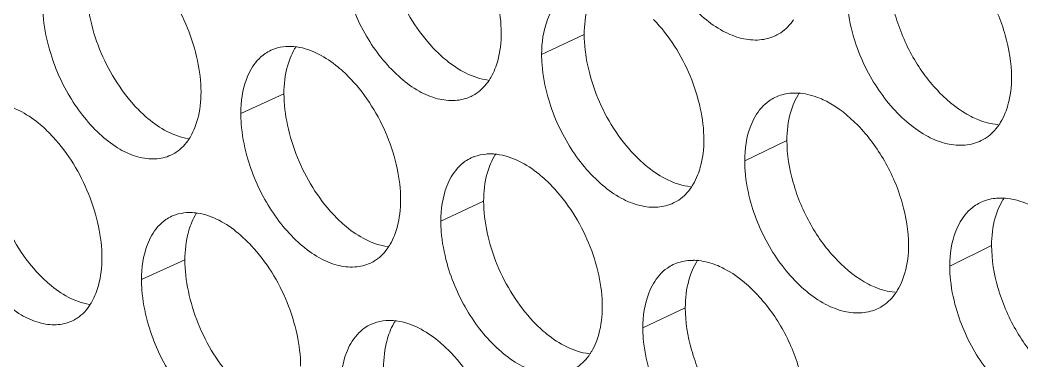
# Model space of a CAD drawing. Header units: millimetres. Extents: x 1177 to 4147, y 93 to 2194.
# Drawn here: x 2562.51 to 2580.43, y 888.41 to 894.5 of the extents above; entities that cross this region are included whole.
import ezdxf

# ---------------------------------------------------------------- set-up
doc = ezdxf.new("R2010")
doc.units = ezdxf.units.MM
doc.header["$LTSCALE"] = 0.1
doc.layers.get('0').update_dxf_attribs({"lineweight": 13})
doc.layers.add('标注', color=251, linetype='Continuous', lineweight=9)

# ---------------------------------------------------------------- blocks, each defined once
blk = doc.blocks.new('02')
at = {"layer": '标注'}
for p, q in [((4444.276, 868.764), (4443.187, 868.249)), ((4436.603, 867.249), (4435.5, 866.741)), ((4449.455, 866.055), (4448.376, 865.535)), ((4441.706, 864.503), (4440.612, 863.99)), ((4454.685, 863.371), (4453.616, 862.845)), ((4434.072, 863.005), (4432.963, 862.5)), ((4446.859, 861.782), (4445.775, 861.264))]:
    blk.add_line(p, q, dxfattribs=at)
for centre, radius, start, end in [((4436.739, 867.073), 1.384, 82.0095, 89.1943), ((4436.704, 867.418), 1.034, 109.1713, 114.7632), ((4449.664, 865.835), 1.43, 84.4925, 89.9118), ((4441.831, 864.655), 1.051, 110.5478, 115.181), ((4441.87, 864.31), 1.402, 83.021, 89.4851), ((4454.923, 863.132), 1.449, 85.444, 90.1903), ((4434.159, 863.183), 1.026, 108.4653, 114.5554), ((4447.053, 861.571), 1.421, 84.008, 89.7708), ((4439.261, 860.409), 1.043, 109.8653, 114.9718), ((4439.298, 860.063), 1.393, 82.5184, 89.3404)]:
    blk.add_arc(centre, radius, start, end, dxfattribs=at)
for points, knots in [([(4442.155, 868.795), (4442.155, 869.064), (4442.085, 869.622), (4441.745, 870.701), (4441.276, 871.453), (4440.884, 871.868)], [0, 0, 0, 0, 0.238218, 0.493853, 1, 1, 1, 1]), ([(4439.148, 871.498), (4439.148, 871.229), (4439.218, 870.67), (4439.554, 869.59), (4440.02, 868.838), (4440.411, 868.422)], [0, 0, 0, 0, 0.238432, 0.494215, 1, 1, 1, 1]), ([(4445.935, 871.436), (4446.06, 870.994), (4446.427, 870.162), (4447.134, 869.309), (4447.792, 868.841), (4448.277, 868.644), (4448.748, 868.596), (4449.042, 868.671), (4449.169, 868.732)], [0, 0, 0, 0, 0.295542, 0.576027, 0.700439, 0.810823, 0.909172, 1, 1, 1, 1]), ([(4445.935, 871.436), (4446.06, 870.994), (4446.427, 870.162), (4447.134, 869.309), (4447.792, 868.841), (4448.277, 868.644), (4448.748, 868.596), (4449.042, 868.671), (4449.169, 868.732)], [0, 0, 0, 0, 0.295542, 0.576027, 0.700439, 0.810823, 0.909172, 1, 1, 1, 1]), ([(4455.197, 867.668), (4455.197, 868.031), (4455.069, 868.782), (4454.624, 869.832), (4453.958, 870.725), (4453.389, 871.183), (4453.089, 871.336)], [0, 0, 0, 0, 0.247276, 0.512232, 0.770569, 1, 1, 1, 1]), ([(4455.197, 867.668), (4455.197, 868.031), (4455.069, 868.782), (4454.624, 869.832), (4453.958, 870.725), (4453.389, 871.183), (4453.089, 871.336)], [0, 0, 0, 0, 0.247276, 0.512232, 0.770569, 1, 1, 1, 1]), ([(4434.484, 867.294), (4434.484, 867.563), (4434.414, 868.121), (4434.08, 869.202), (4433.619, 869.957), (4433.231, 870.375)], [0, 0, 0, 0, 0.238425, 0.494301, 1, 1, 1, 1]), ([(4452.064, 870.335), (4452.064, 869.972), (4452.191, 869.22), (4452.632, 868.169), (4453.293, 867.275), (4453.861, 866.817), (4454.16, 866.665)], [0, 0, 0, 0, 0.24758, 0.512681, 0.770856, 1, 1, 1, 1]), ([(4452.064, 870.335), (4452.064, 869.972), (4452.191, 869.22), (4452.632, 868.169), (4453.293, 867.275), (4453.861, 866.817), (4454.16, 866.665)], [0, 0, 0, 0, 0.24758, 0.512681, 0.770856, 1, 1, 1, 1]), ([(4431.553, 870.018), (4431.553, 869.749), (4431.622, 869.19), (4431.952, 868.109), (4432.41, 867.352), (4432.797, 866.933)], [0, 0, 0, 0, 0.238639, 0.494661, 1, 1, 1, 1]), ([(4438.207, 869.909), (4438.329, 869.467), (4438.688, 868.637), (4439.382, 867.78), (4440.027, 867.306), (4440.504, 867.104), (4440.967, 867.049), (4441.257, 867.118), (4441.383, 867.177)], [0, 0, 0, 0, 0.29692, 0.578074, 0.702428, 0.812421, 0.910064, 1, 1, 1, 1]), ([(4450.989, 869.812), (4450.989, 869.725), (4451.005, 869.361), (4451.075, 869.001), (4451.151, 868.735)], [0, 0, 0, 0, 0.238471, 1, 1, 1, 1]), ([(4450.989, 869.812), (4450.989, 869.725), (4451.005, 869.361), (4451.075, 869.001), (4451.151, 868.735)], [0, 0, 0, 0, 0.238471, 1, 1, 1, 1]), ([(4430.44, 869.515), (4430.44, 869.428), (4430.455, 869.064), (4430.522, 868.703), (4430.595, 868.436)], [0, 0, 0, 0, 0.238227, 1, 1, 1, 1]), ([(4444.435, 869.675), (4444.409, 869.608), (4444.311, 869.314), (4444.276, 869.002), (4444.276, 868.764)], [0, 0, 0, 0, 0.232089, 1, 1, 1, 1]), ([(4443.454, 869.381), (4443.41, 869.305), (4443.243, 868.95), (4443.187, 868.551), (4443.187, 868.249)], [0, 0, 0, 0, 0.226658, 1, 1, 1, 1]), ([(4447.334, 866.075), (4447.334, 866.344), (4447.263, 866.902), (4446.92, 867.981), (4446.446, 868.73), (4446.05, 869.142)], [0, 0, 0, 0, 0.238081, 0.493556, 1, 1, 1, 1]), ([(4449.169, 868.732), (4449.213, 868.754), (4449.39, 868.855), (4449.535, 869.008), (4449.621, 869.135)], [0, 0, 0, 0, 0.2437, 1, 1, 1, 1]), ([(4449.169, 868.732), (4449.213, 868.754), (4449.39, 868.855), (4449.535, 869.008), (4449.621, 869.135)], [0, 0, 0, 0, 0.2437, 1, 1, 1, 1]), ([(4441.996, 867.885), (4442.023, 867.952), (4442.12, 868.245), (4442.155, 868.557), (4442.155, 868.795)], [0, 0, 0, 0, 0.232027, 1, 1, 1, 1]), ([(4444.276, 868.764), (4444.276, 868.496), (4444.347, 867.937), (4444.686, 866.858), (4445.157, 866.108), (4445.552, 865.695)], [0, 0, 0, 0, 0.238296, 0.493918, 1, 1, 1, 1]), ([(4451.151, 868.735), (4451.278, 868.292), (4451.649, 867.459), (4452.367, 866.609), (4453.032, 866.145), (4453.524, 865.952), (4454, 865.909), (4454.295, 865.987), (4454.423, 866.05)], [0, 0, 0, 0, 0.294634, 0.574682, 0.699134, 0.809777, 0.908589, 1, 1, 1, 1]), ([(4451.151, 868.735), (4451.278, 868.292), (4451.649, 867.459), (4452.367, 866.609), (4453.032, 866.145), (4453.524, 865.952), (4454, 865.909), (4454.295, 865.987), (4454.423, 866.05)], [0, 0, 0, 0, 0.294634, 0.574682, 0.699134, 0.809777, 0.908589, 1, 1, 1, 1]), ([(4430.595, 868.436), (4430.715, 867.995), (4431.066, 867.166), (4431.746, 866.306), (4432.379, 865.825), (4432.847, 865.617), (4433.303, 865.556), (4433.588, 865.62), (4433.712, 865.677)], [0, 0, 0, 0, 0.298318, 0.580156, 0.704454, 0.814053, 0.910977, 1, 1, 1, 1]), ([(4436.758, 868.456), (4436.724, 868.457), (4436.59, 868.453), (4436.457, 868.427), (4436.364, 868.395)], [0, 0, 0, 0, 0.257182, 1, 1, 1, 1]), ([(4436.907, 868.447), (4436.893, 868.425), (4436.837, 868.333), (4436.79, 868.234), (4436.76, 868.158)], [0, 0, 0, 0, 0.24222, 1, 1, 1, 1]), ([(4438.32, 867.614), (4438.214, 867.727), (4437.822, 868.101), (4437.316, 868.389), (4436.931, 868.443)], [0, 0, 0, 0, 0.284921, 1, 1, 1, 1]), ([(4436.27, 868.357), (4436.219, 868.333), (4436.013, 868.217), (4435.853, 868.028), (4435.764, 867.873)], [0, 0, 0, 0, 0.240997, 1, 1, 1, 1]), ([(4440.411, 868.422), (4440.518, 868.308), (4440.914, 867.932), (4441.429, 867.645), (4441.819, 867.597)], [0, 0, 0, 0, 0.284983, 1, 1, 1, 1]), ([(4443.187, 868.249), (4443.187, 868.162), (4443.202, 867.798), (4443.271, 867.438), (4443.346, 867.171)], [0, 0, 0, 0, 0.238377, 1, 1, 1, 1]), ([(4436.76, 868.158), (4436.734, 868.091), (4436.638, 867.798), (4436.603, 867.486), (4436.603, 867.249)], [0, 0, 0, 0, 0.231643, 1, 1, 1, 1]), ([(4435.764, 867.873), (4435.72, 867.796), (4435.555, 867.441), (4435.5, 867.043), (4435.5, 866.741)], [0, 0, 0, 0, 0.225927, 1, 1, 1, 1]), ([(4441.844, 867.589), (4441.858, 867.612), (4441.917, 867.706), (4441.965, 867.807), (4441.996, 867.885)], [0, 0, 0, 0, 0.242305, 1, 1, 1, 1]), ([(4455.034, 866.757), (4455.062, 866.823), (4455.161, 867.117), (4455.197, 867.43), (4455.197, 867.668)], [0, 0, 0, 0, 0.232772, 1, 1, 1, 1]), ([(4455.034, 866.757), (4455.062, 866.823), (4455.161, 867.117), (4455.197, 867.43), (4455.197, 867.668)], [0, 0, 0, 0, 0.232772, 1, 1, 1, 1]), ([(4439.585, 864.538), (4439.585, 864.807), (4439.515, 865.366), (4439.177, 866.445), (4438.711, 867.198), (4438.32, 867.614)], [0, 0, 0, 0, 0.238287, 0.494002, 1, 1, 1, 1]), ([(4441.383, 867.177), (4441.428, 867.199), (4441.61, 867.301), (4441.757, 867.458), (4441.844, 867.589)], [0, 0, 0, 0, 0.243002, 1, 1, 1, 1]), ([(4434.327, 866.385), (4434.353, 866.452), (4434.449, 866.745), (4434.484, 867.057), (4434.484, 867.294)], [0, 0, 0, 0, 0.23158, 1, 1, 1, 1]), ([(4436.603, 867.249), (4436.603, 866.979), (4436.673, 866.421), (4437.007, 865.341), (4437.47, 864.587), (4437.86, 864.17)], [0, 0, 0, 0, 0.238501, 0.494363, 1, 1, 1, 1]), ([(4443.346, 867.171), (4443.47, 866.729), (4443.834, 865.898), (4444.537, 865.044), (4445.19, 864.573), (4445.673, 864.375), (4446.142, 864.324), (4446.434, 864.397), (4446.561, 864.458)], [0, 0, 0, 0, 0.295999, 0.576706, 0.701098, 0.811352, 0.909467, 1, 1, 1, 1]), ([(4449.148, 867.152), (4449.097, 867.127), (4448.894, 867.008), (4448.735, 866.821), (4448.645, 866.667)], [0, 0, 0, 0, 0.241979, 1, 1, 1, 1]), ([(4449.666, 867.265), (4449.62, 867.265), (4449.443, 867.256), (4449.267, 867.209), (4449.148, 867.152)], [0, 0, 0, 0, 0.258394, 1, 1, 1, 1]), ([(4449.775, 867.27), (4449.76, 867.247), (4449.699, 867.15), (4449.648, 867.047), (4449.616, 866.966)], [0, 0, 0, 0, 0.242417, 1, 1, 1, 1]), ([(4450.466, 867.054), (4450.411, 867.082), (4450.2, 867.18), (4449.971, 867.242), (4449.801, 867.258)], [0, 0, 0, 0, 0.266613, 1, 1, 1, 1]), ([(4430.706, 866.14), (4430.604, 866.252), (4430.226, 866.621), (4429.739, 866.912), (4429.364, 866.974)], [0, 0, 0, 0, 0.285061, 1, 1, 1, 1]), ([(4432.797, 866.933), (4432.9, 866.821), (4433.283, 866.448), (4433.779, 866.158), (4434.158, 866.101)], [0, 0, 0, 0, 0.285159, 1, 1, 1, 1]), ([(4449.616, 866.966), (4449.589, 866.9), (4449.491, 866.606), (4449.455, 866.293), (4449.455, 866.055)], [0, 0, 0, 0, 0.232387, 1, 1, 1, 1]), ([(4452.564, 863.381), (4452.564, 863.744), (4452.436, 864.496), (4451.993, 865.547), (4451.331, 866.441), (4450.765, 866.9), (4450.466, 867.054)], [0, 0, 0, 0, 0.24746, 0.512581, 0.770891, 1, 1, 1, 1]), ([(4435.5, 866.741), (4435.5, 866.654), (4435.515, 866.29), (4435.583, 865.929), (4435.657, 865.662)], [0, 0, 0, 0, 0.238286, 1, 1, 1, 1]), ([(4448.645, 866.667), (4448.6, 866.59), (4448.432, 866.236), (4448.376, 865.836), (4448.376, 865.535)], [0, 0, 0, 0, 0.227147, 1, 1, 1, 1]), ([(4454.16, 866.665), (4454.217, 866.636), (4454.433, 866.537), (4454.669, 866.476), (4454.843, 866.462)], [0, 0, 0, 0, 0.266627, 1, 1, 1, 1]), ([(4454.16, 866.665), (4454.217, 866.636), (4454.433, 866.537), (4454.669, 866.476), (4454.843, 866.462)], [0, 0, 0, 0, 0.266627, 1, 1, 1, 1]), ([(4454.87, 866.447), (4454.886, 866.47), (4454.949, 866.569), (4455.001, 866.674), (4455.034, 866.757)], [0, 0, 0, 0, 0.242531, 1, 1, 1, 1]), ([(4454.87, 866.447), (4454.886, 866.47), (4454.949, 866.569), (4455.001, 866.674), (4455.034, 866.757)], [0, 0, 0, 0, 0.242531, 1, 1, 1, 1]), ([(4434.182, 866.098), (4434.196, 866.12), (4434.251, 866.212), (4434.297, 866.31), (4434.327, 866.385)], [0, 0, 0, 0, 0.242205, 1, 1, 1, 1]), ([(4454.423, 866.05), (4454.467, 866.071), (4454.641, 866.172), (4454.784, 866.322), (4454.87, 866.447)], [0, 0, 0, 0, 0.244132, 1, 1, 1, 1]), ([(4454.423, 866.05), (4454.467, 866.071), (4454.641, 866.172), (4454.784, 866.322), (4454.87, 866.447)], [0, 0, 0, 0, 0.244132, 1, 1, 1, 1]), ([(4431.952, 863.055), (4431.952, 863.324), (4431.883, 863.883), (4431.551, 864.964), (4431.092, 865.72), (4430.706, 866.14)], [0, 0, 0, 0, 0.238495, 0.494451, 1, 1, 1, 1]), ([(4433.712, 865.677), (4433.759, 865.698), (4433.945, 865.801), (4434.095, 865.963), (4434.182, 866.098)], [0, 0, 0, 0, 0.242239, 1, 1, 1, 1]), ([(4447.173, 865.165), (4447.2, 865.232), (4447.299, 865.526), (4447.334, 865.838), (4447.334, 866.075)], [0, 0, 0, 0, 0.232325, 1, 1, 1, 1]), ([(4449.455, 866.055), (4449.455, 865.692), (4449.582, 864.94), (4450.02, 863.889), (4450.678, 862.994), (4451.243, 862.534), (4451.541, 862.38)], [0, 0, 0, 0, 0.247764, 0.513029, 0.771178, 1, 1, 1, 1]), ([(4429.047, 865.786), (4429.047, 865.517), (4429.116, 864.958), (4429.444, 863.877), (4429.9, 863.119), (4430.284, 862.699)], [0, 0, 0, 0, 0.238709, 0.494811, 1, 1, 1, 1]), ([(4435.657, 865.662), (4435.778, 865.22), (4436.135, 864.391), (4436.823, 863.533), (4437.464, 863.057), (4437.939, 862.852), (4438.399, 862.795), (4438.688, 862.863), (4438.813, 862.921)], [0, 0, 0, 0, 0.297384, 0.578764, 0.7031, 0.812961, 0.910366, 1, 1, 1, 1]), ([(4441.883, 865.712), (4441.846, 865.712), (4441.703, 865.707), (4441.561, 865.677), (4441.462, 865.64)], [0, 0, 0, 0, 0.257421, 1, 1, 1, 1]), ([(4442.016, 865.708), (4442.001, 865.686), (4441.943, 865.592), (4441.895, 865.491), (4441.864, 865.413)], [0, 0, 0, 0, 0.24229, 1, 1, 1, 1]), ([(4443.46, 864.877), (4443.352, 864.991), (4442.951, 865.367), (4442.433, 865.654), (4442.04, 865.701)], [0, 0, 0, 0, 0.2848, 1, 1, 1, 1]), ([(4445.552, 865.695), (4445.662, 865.58), (4446.067, 865.201), (4446.594, 864.916), (4446.991, 864.874)], [0, 0, 0, 0, 0.28484, 1, 1, 1, 1]), ([(4441.383, 865.607), (4441.332, 865.583), (4441.127, 865.465), (4440.967, 865.277), (4440.878, 865.122)], [0, 0, 0, 0, 0.241405, 1, 1, 1, 1]), ([(4441.864, 865.413), (4441.838, 865.346), (4441.74, 865.053), (4441.706, 864.74), (4441.706, 864.503)], [0, 0, 0, 0, 0.231941, 1, 1, 1, 1]), ([(4448.376, 865.535), (4448.376, 865.448), (4448.391, 865.084), (4448.461, 864.724), (4448.537, 864.458)], [0, 0, 0, 0, 0.238439, 1, 1, 1, 1]), ([(4440.878, 865.122), (4440.833, 865.046), (4440.667, 864.691), (4440.612, 864.292), (4440.612, 863.99)], [0, 0, 0, 0, 0.226413, 1, 1, 1, 1]), ([(4447.016, 864.864), (4447.031, 864.887), (4447.092, 864.983), (4447.141, 865.086), (4447.173, 865.165)], [0, 0, 0, 0, 0.242387, 1, 1, 1, 1]), ([(4444.738, 861.807), (4444.738, 862.076), (4444.667, 862.634), (4444.326, 863.713), (4443.855, 864.463), (4443.46, 864.877)], [0, 0, 0, 0, 0.23815, 0.493704, 1, 1, 1, 1]), ([(4446.561, 864.458), (4446.606, 864.479), (4446.784, 864.581), (4446.93, 864.735), (4447.016, 864.864)], [0, 0, 0, 0, 0.243475, 1, 1, 1, 1]), ([(4455.011, 864.592), (4454.995, 864.568), (4454.932, 864.47), (4454.881, 864.364), (4454.848, 864.282)], [0, 0, 0, 0, 0.242516, 1, 1, 1, 1]), ([(4439.427, 863.629), (4439.453, 863.696), (4439.55, 863.989), (4439.585, 864.301), (4439.585, 864.538)], [0, 0, 0, 0, 0.231878, 1, 1, 1, 1]), ([(4441.706, 864.503), (4441.706, 864.234), (4441.776, 863.676), (4442.114, 862.596), (4442.582, 861.845), (4442.975, 861.43)], [0, 0, 0, 0, 0.238364, 0.494066, 1, 1, 1, 1]), ([(4448.537, 864.458), (4448.662, 864.015), (4449.032, 863.182), (4449.744, 862.331), (4450.405, 861.865), (4450.894, 861.67), (4451.368, 861.624), (4451.662, 861.701), (4451.79, 861.763)], [0, 0, 0, 0, 0.295087, 0.575352, 0.699785, 0.810298, 0.90888, 1, 1, 1, 1]), ([(4454.388, 864.462), (4454.337, 864.437), (4454.135, 864.317), (4453.976, 864.13), (4453.886, 863.977)], [0, 0, 0, 0, 0.242339, 1, 1, 1, 1]), ([(4454.918, 864.581), (4454.871, 864.581), (4454.69, 864.572), (4454.509, 864.522), (4454.388, 864.462)], [0, 0, 0, 0, 0.258411, 1, 1, 1, 1]), ([(4455.726, 864.374), (4455.669, 864.403), (4455.45, 864.502), (4455.213, 864.563), (4455.038, 864.577)], [0, 0, 0, 0, 0.266684, 1, 1, 1, 1]), ([(4428.084, 864.206), (4428.203, 863.766), (4428.552, 862.937), (4429.226, 862.076), (4429.855, 861.594), (4430.321, 861.384), (4430.774, 861.32), (4431.058, 861.383), (4431.182, 861.439)], [0, 0, 0, 0, 0.298788, 0.580857, 0.705138, 0.814605, 0.911286, 1, 1, 1, 1]), ([(4433.733, 864.116), (4433.681, 864.092), (4433.475, 863.976), (4433.315, 863.787), (4433.226, 863.632)], [0, 0, 0, 0, 0.240785, 1, 1, 1, 1]), ([(4434.215, 864.212), (4434.182, 864.213), (4434.053, 864.21), (4433.925, 864.186), (4433.835, 864.156)], [0, 0, 0, 0, 0.257054, 1, 1, 1, 1]), ([(4434.372, 864.2), (4434.358, 864.179), (4434.303, 864.087), (4434.257, 863.99), (4434.228, 863.914)], [0, 0, 0, 0, 0.242189, 1, 1, 1, 1]), ([(4435.769, 863.367), (4435.664, 863.479), (4435.277, 863.852), (4434.778, 864.141), (4434.396, 864.197)], [0, 0, 0, 0, 0.284973, 1, 1, 1, 1]), ([(4437.86, 864.17), (4437.966, 864.056), (4438.358, 863.681), (4438.866, 863.393), (4439.253, 863.342)], [0, 0, 0, 0, 0.285047, 1, 1, 1, 1]), ([(4454.848, 864.282), (4454.821, 864.216), (4454.721, 863.922), (4454.685, 863.608), (4454.685, 863.371)], [0, 0, 0, 0, 0.232686, 1, 1, 1, 1]), ([(4434.228, 863.914), (4434.202, 863.848), (4434.106, 863.554), (4434.072, 863.242), (4434.072, 863.005)], [0, 0, 0, 0, 0.231495, 1, 1, 1, 1]), ([(4440.612, 863.99), (4440.612, 863.903), (4440.627, 863.54), (4440.696, 863.179), (4440.77, 862.912)], [0, 0, 0, 0, 0.238347, 1, 1, 1, 1]), ([(4453.886, 863.977), (4453.841, 863.9), (4453.673, 863.546), (4453.616, 863.146), (4453.616, 862.845)], [0, 0, 0, 0, 0.227639, 1, 1, 1, 1]), ([(4433.226, 863.632), (4433.182, 863.556), (4433.018, 863.2), (4432.963, 862.802), (4432.963, 862.5)], [0, 0, 0, 0, 0.225686, 1, 1, 1, 1]), ([(4439.277, 863.336), (4439.291, 863.359), (4439.349, 863.452), (4439.396, 863.552), (4439.427, 863.629)], [0, 0, 0, 0, 0.242268, 1, 1, 1, 1]), ([(4437.028, 860.288), (4437.028, 860.557), (4436.958, 861.116), (4436.622, 862.196), (4436.159, 862.949), (4435.769, 863.367)], [0, 0, 0, 0, 0.238356, 0.494151, 1, 1, 1, 1]), ([(4438.813, 862.921), (4438.859, 862.943), (4439.042, 863.045), (4439.19, 863.204), (4439.277, 863.336)], [0, 0, 0, 0, 0.242755, 1, 1, 1, 1]), ([(4452.401, 862.47), (4452.428, 862.537), (4452.528, 862.83), (4452.564, 863.143), (4452.564, 863.381)], [0, 0, 0, 0, 0.232623, 1, 1, 1, 1]), ([(4454.685, 863.371), (4454.685, 863.008), (4454.813, 862.256), (4455.256, 861.206), (4455.921, 860.314), (4456.491, 859.857), (4456.791, 859.706)], [0, 0, 0, 0, 0.247397, 0.512334, 0.770535, 1, 1, 1, 1]), ([(4431.796, 862.147), (4431.822, 862.214), (4431.918, 862.507), (4431.952, 862.818), (4431.952, 863.055)], [0, 0, 0, 0, 0.231431, 1, 1, 1, 1]), ([(4434.072, 863.005), (4434.072, 862.736), (4434.141, 862.177), (4434.473, 861.097), (4434.934, 860.342), (4435.322, 859.924)], [0, 0, 0, 0, 0.23857, 0.494512, 1, 1, 1, 1]), ([(4440.77, 862.912), (4440.893, 862.47), (4441.255, 861.639), (4441.953, 860.784), (4442.602, 860.312), (4443.082, 860.111), (4443.548, 860.058), (4443.839, 860.13), (4443.965, 860.189)], [0, 0, 0, 0, 0.296459, 0.577388, 0.701761, 0.811885, 0.909764, 1, 1, 1, 1]), ([(4446.547, 862.881), (4446.496, 862.856), (4446.292, 862.738), (4446.133, 862.55), (4446.043, 862.396)], [0, 0, 0, 0, 0.241792, 1, 1, 1, 1]), ([(4447.059, 862.991), (4447.013, 862.991), (4446.838, 862.983), (4446.665, 862.937), (4446.547, 862.881)], [0, 0, 0, 0, 0.258386, 1, 1, 1, 1]), ([(4447.176, 862.993), (4447.161, 862.971), (4447.101, 862.875), (4447.051, 862.772), (4447.019, 862.693)], [0, 0, 0, 0, 0.242372, 1, 1, 1, 1]), ([(4447.855, 862.778), (4447.8, 862.806), (4447.593, 862.903), (4447.368, 862.966), (4447.201, 862.983)], [0, 0, 0, 0, 0.266572, 1, 1, 1, 1]), ([(4453.616, 862.845), (4453.616, 862.758), (4453.631, 862.395), (4453.702, 862.035), (4453.778, 861.769)], [0, 0, 0, 0, 0.238502, 1, 1, 1, 1]), ([(4430.284, 862.699), (4430.387, 862.587), (4430.765, 862.216), (4431.254, 861.925), (4431.631, 861.865)], [0, 0, 0, 0, 0.285206, 1, 1, 1, 1]), ([(4447.019, 862.693), (4446.993, 862.626), (4446.895, 862.332), (4446.859, 862.019), (4446.859, 861.782)], [0, 0, 0, 0, 0.232238, 1, 1, 1, 1]), ([(4449.942, 859.1), (4449.942, 859.463), (4449.815, 860.215), (4449.375, 861.267), (4448.716, 862.162), (4448.152, 862.623), (4447.855, 862.778)], [0, 0, 0, 0, 0.247645, 0.51293, 0.771215, 1, 1, 1, 1]), ([(4432.963, 862.5), (4432.963, 862.413), (4432.978, 862.049), (4433.046, 861.688), (4433.119, 861.421)], [0, 0, 0, 0, 0.238256, 1, 1, 1, 1]), ([(4446.043, 862.396), (4445.998, 862.319), (4445.831, 861.965), (4445.775, 861.566), (4445.775, 861.264)], [0, 0, 0, 0, 0.226902, 1, 1, 1, 1]), ([(4451.541, 862.38), (4451.597, 862.352), (4451.81, 862.253), (4452.041, 862.191), (4452.213, 862.176)], [0, 0, 0, 0, 0.266595, 1, 1, 1, 1]), ([(4452.239, 862.163), (4452.255, 862.186), (4452.317, 862.284), (4452.369, 862.389), (4452.401, 862.47)], [0, 0, 0, 0, 0.242481, 1, 1, 1, 1]), ([(4431.654, 861.864), (4431.667, 861.885), (4431.722, 861.976), (4431.767, 862.073), (4431.796, 862.147)], [0, 0, 0, 0, 0.242178, 1, 1, 1, 1]), ([(4451.79, 861.763), (4451.834, 861.785), (4452.009, 861.885), (4452.153, 862.037), (4452.239, 862.163)], [0, 0, 0, 0, 0.24392, 1, 1, 1, 1]), ([(4431.182, 861.439), (4431.229, 861.46), (4431.417, 861.563), (4431.567, 861.727), (4431.654, 861.864)], [0, 0, 0, 0, 0.241969, 1, 1, 1, 1]), ([(4444.578, 860.897), (4444.605, 860.964), (4444.703, 861.257), (4444.738, 861.57), (4444.738, 861.807)], [0, 0, 0, 0, 0.232176, 1, 1, 1, 1]), ([(4446.859, 861.782), (4446.859, 861.419), (4446.985, 860.667), (4447.421, 859.614), (4448.076, 858.718), (4448.638, 858.256), (4448.935, 858.102)], [0, 0, 0, 0, 0.247948, 0.513377, 0.771501, 1, 1, 1, 1]), ([(4453.778, 861.769), (4453.905, 861.325), (4454.28, 860.492), (4455.002, 859.643), (4455.671, 859.181), (4456.166, 858.99), (4456.644, 858.949), (4456.941, 859.029), (4457.07, 859.093)], [0, 0, 0, 0, 0.294183, 0.574014, 0.698487, 0.809259, 0.908301, 1, 1, 1, 1]), ([(4433.119, 861.421), (4433.24, 860.98), (4433.594, 860.15), (4434.278, 859.291), (4434.915, 858.813), (4435.386, 858.607), (4435.845, 858.547), (4436.132, 858.614), (4436.256, 858.671)], [0, 0, 0, 0, 0.29785, 0.579458, 0.703775, 0.813505, 0.91067, 1, 1, 1, 1]), ([(4438.82, 861.354), (4438.769, 861.33), (4438.563, 861.213), (4438.404, 861.024), (4438.314, 860.87)], [0, 0, 0, 0, 0.241203, 1, 1, 1, 1]), ([(4439.314, 861.456), (4439.278, 861.456), (4439.14, 861.452), (4439.003, 861.424), (4438.906, 861.389)], [0, 0, 0, 0, 0.257304, 1, 1, 1, 1]), ([(4439.455, 861.45), (4439.441, 861.428), (4439.383, 861.334), (4439.336, 861.235), (4439.306, 861.157)], [0, 0, 0, 0, 0.242253, 1, 1, 1, 1]), ([(4440.884, 860.618), (4440.776, 860.731), (4440.38, 861.106), (4439.868, 861.393), (4439.479, 861.444)], [0, 0, 0, 0, 0.284863, 1, 1, 1, 1]), ([(4442.975, 861.43), (4443.084, 861.316), (4443.484, 860.938), (4444.005, 860.652), (4444.398, 860.607)], [0, 0, 0, 0, 0.284914, 1, 1, 1, 1]), ([(4445.775, 861.264), (4445.775, 861.177), (4445.79, 860.813), (4445.86, 860.453), (4445.935, 860.186)], [0, 0, 0, 0, 0.238408, 1, 1, 1, 1]), ([(4439.306, 861.157), (4439.279, 861.091), (4439.183, 860.797), (4439.148, 860.485), (4439.148, 860.248)], [0, 0, 0, 0, 0.231792, 1, 1, 1, 1]), ([(4438.314, 860.87), (4438.27, 860.793), (4438.104, 860.438), (4438.049, 860.039), (4438.049, 859.737)], [0, 0, 0, 0, 0.22617, 1, 1, 1, 1]), ([(4444.423, 860.599), (4444.438, 860.621), (4444.498, 860.717), (4444.547, 860.818), (4444.578, 860.897)], [0, 0, 0, 0, 0.242345, 1, 1, 1, 1]), ([(4442.155, 857.545), (4442.155, 857.814), (4442.085, 858.372), (4441.745, 859.451), (4441.276, 860.203), (4440.884, 860.618)], [0, 0, 0, 0, 0.238218, 0.493853, 1, 1, 1, 1]), ([(4443.965, 860.189), (4444.01, 860.211), (4444.191, 860.313), (4444.337, 860.469), (4444.423, 860.599)], [0, 0, 0, 0, 0.243242, 1, 1, 1, 1])]:
    blk.add_open_spline(points, degree=3, knots=knots, dxfattribs=at)
blk.add_open_spline([(4434.396, 864.197), (4434.336, 864.206), (4434.275, 864.212), (4434.215, 864.212)], degree=3, dxfattribs=at)

msp = doc.modelspace()

# ---------------------------------------------------------------- block references
at = {"xscale": 0.7, "yscale": 0.7, "zscale": 0.7}
msp.add_blockref('02', (-538.391, 286.112), dxfattribs=at)

doc.saveas('drawing.dxf')
